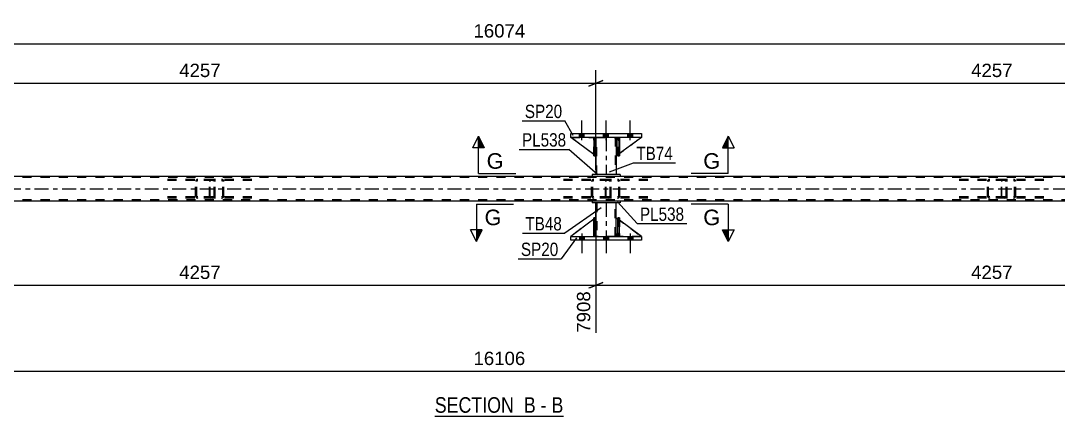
# Model space of a CAD drawing. Header units: millimetres. Extents: x 0 to 841, y 0 to 594.
# Drawn here: x 317.5 to 540.6, y 178.4 to 263.3 of the extents above; entities that cross this region are included whole.
import ezdxf

# ---------------------------------------------------------------- set-up
doc = ezdxf.new("R2010")
doc.units = ezdxf.units.MM
doc.linetypes.add('DXK_LINE_DOT2', pattern=[3.9198, 1.9599, -1.9599])
doc.linetypes.add('DXK_LINE_DOT3', pattern=[5.9187, 2.979, -0.9799, 0.9799, -0.9799])
doc.styles.add('Arial', font='ARIAL.TTF', dxfattribs={"height": 0.2})
doc.styles.add('Arial Narrow', font='ARIALN.TTF', dxfattribs={"height": 0.2})

# ---------------------------------------------------------------- blocks, each defined once
blk = doc.blocks.new('Unknown-317306913-17 - 3966')
at = {"color": 6, "linetype": 'Continuous'}
blk.add_line((406.54, 178.36), (434.18, 178.36), dxfattribs=at)
at = {"color": 0, "linetype": 'Continuous'}
blk.add_wipeout([(424.64, 179.11), (424.64, 182.61), (406.54, 182.61), (406.54, 179.11)], dxfattribs=at)
at = {"color": 7, "linetype": 'Continuous', "style": 'Arial Narrow'}
blk.add_text('SECTION ', height=3.34, dxfattribs=at).set_placement((406.54, 179.11))
at = {"color": 0, "linetype": 'Continuous'}
blk.add_wipeout([(428.25, 179.11), (428.25, 182.61), (425.69, 182.61), (425.69, 179.11)], dxfattribs=at)
at = {"color": 7, "linetype": 'Continuous', "style": 'Arial Narrow'}
blk.add_text('B', height=3.34, dxfattribs=at).set_placement((425.69, 179.11))
at = {"color": 0, "linetype": 'Continuous'}
blk.add_wipeout([(430.58, 179.11), (430.58, 182.61), (429.3, 182.61), (429.3, 179.11)], dxfattribs=at)
at = {"color": 7, "linetype": 'Continuous', "style": 'Arial Narrow'}
blk.add_text('-', height=3.34, dxfattribs=at).set_placement((429.3, 179.11))
at = {"color": 0, "linetype": 'Continuous'}
blk.add_wipeout([(434.18, 179.11), (434.18, 182.61), (431.63, 182.61), (431.63, 179.11)], dxfattribs=at)
at = {"color": 7, "linetype": 'Continuous', "style": 'Arial Narrow'}
blk.add_text('B', height=3.34, dxfattribs=at).set_placement((431.63, 179.11))
blk = doc.blocks.new('Part-317306913-4036 - 3966')
at = {"color": 2, "linetype": 'Continuous'}
for p, q in [((435.77, 216.19), (435.77, 216.99)), ((435.77, 216.99), (450.97, 216.99)), ((450.97, 216.99), (450.97, 216.19)), ((450.97, 216.19), (435.77, 216.19))]:
    blk.add_line(p, q, dxfattribs=at)
blk = doc.blocks.new('Part-317306913-4041 - 3966')
at = {"color": 2, "linetype": 'Continuous'}
for p, q in [((435.77, 238.27), (435.77, 239.07)), ((435.77, 239.07), (450.97, 239.07)), ((450.97, 239.07), (450.97, 238.27)), ((450.97, 238.27), (435.77, 238.27))]:
    blk.add_line(p, q, dxfattribs=at)
blk = doc.blocks.new('Part-317306913-3991 - 3966')
at = {"color": 7, "linetype": 'DXK_LINE_DOT2'}
for p, q in [((529.11, 229.23), (518.26, 229.23)), ((529.11, 228.99), (518.26, 228.99)), ((525.4, 228.93), (525.36, 228.75)), ((525.36, 225.71), (525.36, 228.75)), ((525.62, 228.75), (525.64, 228.84)), ((525.62, 225.71), (525.62, 228.75)), ((525.64, 228.84), (525.69, 228.92)), ((525.88, 229.23), (525.68, 229.19)), ((525.69, 228.92), (525.78, 228.97)), ((525.78, 228.97), (525.88, 228.99)), ((529.31, 229.19), (529.11, 229.23)), ((529.11, 228.99), (529.21, 228.97)), ((529.21, 228.97), (529.29, 228.92)), ((529.29, 228.92), (529.35, 228.84)), ((529.35, 228.84), (529.37, 228.75)), ((529.37, 225.71), (529.37, 228.75)), ((529.62, 228.75), (529.58, 228.93)), ((529.62, 225.71), (529.62, 228.75)), ((529.11, 225.47), (518.26, 225.47)), ((525.36, 225.71), (525.4, 225.52)), ((525.64, 225.62), (525.62, 225.71)), ((525.69, 225.54), (525.64, 225.62)), ((525.78, 225.49), (525.69, 225.54)), ((525.88, 225.47), (525.78, 225.49)), ((529.21, 225.49), (529.11, 225.47)), ((529.29, 225.54), (529.21, 225.49)), ((529.35, 225.62), (529.29, 225.54)), ((529.37, 225.71), (529.35, 225.62)), ((529.58, 225.52), (529.62, 225.71)), ((529.11, 225.23), (518.26, 225.23)), ((525.68, 225.26), (525.88, 225.23)), ((529.11, 225.23), (529.31, 225.26))]:
    blk.add_line(p, q, dxfattribs=at)
for centre, start, end in [((525.86, 228.73), 110.7583, 155.6801), ((529.13, 228.73), 24.3199, 69.2417), ((525.86, 225.73), 204.3199, 249.2417), ((529.13, 225.73), 290.7583, 335.6801)]:
    blk.add_arc(centre, 0.496, start, end, dxfattribs=at)
blk = doc.blocks.new('Part-317306913-3992 - 3966')
at = {"color": 7, "linetype": 'DXK_LINE_DOT2'}
for p, q in [((443.98, 229.23), (433.12, 229.23)), ((443.98, 228.99), (433.12, 228.99)), ((440.27, 228.93), (440.23, 228.75)), ((440.23, 225.71), (440.23, 228.75)), ((440.49, 228.75), (440.5, 228.84)), ((440.49, 225.71), (440.49, 228.75)), ((440.5, 228.84), (440.56, 228.92)), ((440.74, 229.23), (440.55, 229.19)), ((440.56, 228.92), (440.64, 228.97)), ((440.64, 228.97), (440.74, 228.99)), ((444.17, 229.19), (443.98, 229.23)), ((443.98, 228.99), (444.07, 228.97)), ((444.07, 228.97), (444.16, 228.92)), ((444.16, 228.92), (444.21, 228.84)), ((444.21, 228.84), (444.23, 228.75)), ((444.23, 225.71), (444.23, 228.75)), ((444.49, 228.75), (444.45, 228.93)), ((444.49, 225.71), (444.49, 228.75)), ((443.98, 225.47), (433.12, 225.47)), ((440.23, 225.71), (440.27, 225.52)), ((440.5, 225.62), (440.49, 225.71)), ((440.56, 225.54), (440.5, 225.62)), ((440.64, 225.49), (440.56, 225.54)), ((440.74, 225.47), (440.64, 225.49)), ((444.07, 225.49), (443.98, 225.47)), ((444.16, 225.54), (444.07, 225.49)), ((444.21, 225.62), (444.16, 225.54)), ((444.23, 225.71), (444.21, 225.62)), ((444.45, 225.52), (444.49, 225.71)), ((443.98, 225.23), (433.12, 225.23)), ((440.55, 225.26), (440.74, 225.23)), ((443.98, 225.23), (444.17, 225.26))]:
    blk.add_line(p, q, dxfattribs=at)
for centre, start, end in [((440.72, 228.73), 110.7583, 155.6801), ((444, 228.73), 24.3199, 69.2417), ((440.72, 225.73), 204.3199, 249.2417), ((444, 225.73), 290.7583, 335.6801)]:
    blk.add_arc(centre, 0.496, start, end, dxfattribs=at)
blk = doc.blocks.new('Part-317306913-3993 - 3966')
at = {"color": 7, "linetype": 'DXK_LINE_DOT2'}
for p, q in [((358.84, 229.23), (347.99, 229.23)), ((358.84, 228.99), (347.99, 228.99)), ((355.13, 228.93), (355.1, 228.75)), ((355.1, 225.71), (355.1, 228.75)), ((355.35, 228.75), (355.37, 228.84)), ((355.35, 225.71), (355.35, 228.75)), ((355.37, 228.84), (355.43, 228.92)), ((355.61, 229.23), (355.41, 229.19)), ((355.43, 228.92), (355.51, 228.97)), ((355.51, 228.97), (355.61, 228.99)), ((359.04, 229.19), (358.84, 229.23)), ((358.84, 228.99), (358.94, 228.97)), ((358.94, 228.97), (359.02, 228.92)), ((359.02, 228.92), (359.08, 228.84)), ((359.08, 228.84), (359.1, 228.75)), ((359.1, 225.71), (359.1, 228.75)), ((359.35, 228.75), (359.31, 228.93)), ((359.35, 225.71), (359.35, 228.75)), ((358.84, 225.47), (347.99, 225.47)), ((355.1, 225.71), (355.13, 225.52)), ((355.37, 225.62), (355.35, 225.71)), ((355.43, 225.54), (355.37, 225.62)), ((355.51, 225.49), (355.43, 225.54)), ((355.61, 225.47), (355.51, 225.49)), ((358.94, 225.49), (358.84, 225.47)), ((359.02, 225.54), (358.94, 225.49)), ((359.08, 225.62), (359.02, 225.54)), ((359.1, 225.71), (359.08, 225.62)), ((359.31, 225.52), (359.35, 225.71)), ((358.84, 225.23), (347.99, 225.23)), ((355.41, 225.26), (355.61, 225.23)), ((358.84, 225.23), (359.04, 225.26))]:
    blk.add_line(p, q, dxfattribs=at)
for centre, start, end in [((355.59, 228.73), 110.7583, 155.6801), ((358.86, 228.73), 24.3199, 69.2417), ((355.59, 225.73), 204.3199, 249.2417), ((358.86, 225.73), 290.7583, 335.6801)]:
    blk.add_arc(centre, 0.496, start, end, dxfattribs=at)
blk = doc.blocks.new('Part-317306913-4003 - 3966')
at = {"color": 7, "linetype": 'DXK_LINE_DOT2'}
for p, q in [((358.11, 228.93), (358.09, 228.75)), ((358.09, 225.71), (358.09, 228.75)), ((358.17, 229.09), (358.11, 228.93)), ((358.26, 229.19), (358.17, 229.09)), ((358.22, 228.75), (358.24, 228.84)), ((358.22, 225.71), (358.22, 228.75)), ((358.24, 228.84), (358.26, 228.92)), ((358.36, 229.23), (358.26, 229.19)), ((358.26, 228.92), (358.31, 228.97)), ((358.31, 228.97), (358.36, 228.99)), ((367.22, 229.23), (358.36, 229.23)), ((367.22, 228.99), (358.36, 228.99)), ((359.35, 228.99), (359.35, 229.23)), ((360.89, 229.19), (360.69, 229.23)), ((360.69, 228.99), (360.79, 228.97)), ((360.79, 228.97), (360.87, 228.92)), ((360.87, 228.92), (360.93, 228.84)), ((360.93, 228.84), (360.95, 228.75)), ((360.95, 225.71), (360.95, 228.75)), ((361.2, 228.75), (361.16, 228.93)), ((361.2, 225.71), (361.2, 228.75)), ((358.09, 225.71), (358.11, 225.52)), ((358.11, 225.52), (358.17, 225.37)), ((358.17, 225.37), (358.26, 225.26)), ((358.24, 225.62), (358.22, 225.71)), ((358.26, 225.54), (358.24, 225.62)), ((358.31, 225.49), (358.26, 225.54)), ((358.36, 225.47), (358.31, 225.49)), ((367.22, 225.47), (358.36, 225.47)), ((359.35, 225.23), (359.35, 225.47)), ((360.79, 225.49), (360.69, 225.47)), ((360.87, 225.54), (360.79, 225.49)), ((360.93, 225.62), (360.87, 225.54)), ((360.95, 225.71), (360.93, 225.62)), ((361.16, 225.52), (361.2, 225.71)), ((358.26, 225.26), (358.36, 225.23)), ((367.22, 225.23), (358.36, 225.23)), ((360.69, 225.23), (360.89, 225.26))]:
    blk.add_line(p, q, dxfattribs=at)
for centre, start, end in [((360.71, 228.73), 23.8494, 68.8059), ((360.71, 225.72), 291.1941, 336.1506)]:
    blk.add_arc(centre, 0.492, start, end, dxfattribs=at)
blk = doc.blocks.new('Part-317306913-4004 - 3966')
at = {"color": 7, "linetype": 'DXK_LINE_DOT2'}
for p, q in [((443.24, 228.93), (443.22, 228.75)), ((443.22, 225.71), (443.22, 228.75)), ((443.3, 229.09), (443.24, 228.93)), ((443.39, 229.19), (443.3, 229.09)), ((443.36, 228.75), (443.37, 228.84)), ((443.36, 225.71), (443.36, 228.75)), ((443.37, 228.84), (443.4, 228.92)), ((443.49, 229.23), (443.39, 229.19)), ((443.4, 228.92), (443.44, 228.97)), ((443.44, 228.97), (443.49, 228.99)), ((452.35, 229.23), (443.49, 229.23)), ((452.35, 228.99), (443.49, 228.99)), ((444.49, 228.99), (444.49, 229.23)), ((446.02, 229.19), (445.83, 229.23)), ((445.83, 228.99), (445.93, 228.97)), ((445.93, 228.97), (446.01, 228.92)), ((446.01, 228.92), (446.06, 228.84)), ((446.06, 228.84), (446.08, 228.75)), ((446.08, 225.71), (446.08, 228.75)), ((446.33, 228.75), (446.29, 228.93)), ((446.33, 225.71), (446.33, 228.75)), ((443.22, 225.71), (443.24, 225.52)), ((443.24, 225.52), (443.3, 225.37)), ((443.3, 225.37), (443.39, 225.26)), ((443.37, 225.62), (443.36, 225.71)), ((443.4, 225.54), (443.37, 225.62)), ((443.44, 225.49), (443.4, 225.54)), ((443.49, 225.47), (443.44, 225.49)), ((452.35, 225.47), (443.49, 225.47)), ((444.49, 225.23), (444.49, 225.47)), ((445.93, 225.49), (445.83, 225.47)), ((446.01, 225.54), (445.93, 225.49)), ((446.06, 225.62), (446.01, 225.54)), ((446.08, 225.71), (446.06, 225.62)), ((446.29, 225.52), (446.33, 225.71)), ((443.39, 225.26), (443.49, 225.23)), ((452.35, 225.23), (443.49, 225.23)), ((445.83, 225.23), (446.02, 225.26))]:
    blk.add_line(p, q, dxfattribs=at)
for centre, start, end in [((445.84, 228.73), 23.8494, 68.8059), ((445.84, 225.72), 291.1941, 336.1506)]:
    blk.add_arc(centre, 0.492, start, end, dxfattribs=at)
blk = doc.blocks.new('Part-317306913-4005 - 3966')
at = {"color": 7, "linetype": 'DXK_LINE_DOT2'}
for p, q in [((528.38, 228.93), (528.36, 228.75)), ((528.36, 225.71), (528.36, 228.75)), ((528.44, 229.09), (528.38, 228.93)), ((528.53, 229.19), (528.44, 229.09)), ((528.49, 228.75), (528.5, 228.84)), ((528.49, 225.71), (528.49, 228.75)), ((528.5, 228.84), (528.53, 228.92)), ((528.63, 229.23), (528.53, 229.19)), ((528.53, 228.92), (528.58, 228.97)), ((528.58, 228.97), (528.63, 228.99)), ((537.49, 229.23), (528.63, 229.23)), ((537.49, 228.99), (528.63, 228.99)), ((529.62, 228.99), (529.62, 229.23)), ((531.16, 229.19), (530.96, 229.23)), ((530.96, 228.99), (531.06, 228.97)), ((531.06, 228.97), (531.14, 228.92)), ((531.14, 228.92), (531.2, 228.84)), ((531.2, 228.84), (531.21, 228.75)), ((531.21, 225.71), (531.21, 228.75)), ((531.47, 228.75), (531.43, 228.93)), ((531.47, 225.71), (531.47, 228.75)), ((528.36, 225.71), (528.38, 225.52)), ((528.38, 225.52), (528.44, 225.37)), ((528.44, 225.37), (528.53, 225.26)), ((528.5, 225.62), (528.49, 225.71)), ((528.53, 225.54), (528.5, 225.62)), ((528.58, 225.49), (528.53, 225.54)), ((528.63, 225.47), (528.58, 225.49)), ((537.49, 225.47), (528.63, 225.47)), ((529.62, 225.23), (529.62, 225.47)), ((531.06, 225.49), (530.96, 225.47)), ((531.14, 225.54), (531.06, 225.49)), ((531.2, 225.62), (531.14, 225.54)), ((531.21, 225.71), (531.2, 225.62)), ((531.43, 225.52), (531.47, 225.71)), ((528.53, 225.26), (528.63, 225.23)), ((537.49, 225.23), (528.63, 225.23)), ((530.96, 225.23), (531.16, 225.26))]:
    blk.add_line(p, q, dxfattribs=at)
for centre, start, end in [((530.98, 228.73), 23.8494, 68.8059), ((530.98, 225.72), 291.1941, 336.1506)]:
    blk.add_arc(centre, 0.492, start, end, dxfattribs=at)
blk = doc.blocks.new('Part-317306913-4012 - 3966')
at = {"color": 7, "linetype": 'DXK_LINE_DOT2'}
for p, q in [((441.17, 220.99), (435.77, 216.99)), ((441.17, 217.59), (441.17, 220.99)), ((441.17, 220.99), (441.17, 217.59)), ((435.77, 216.99), (440.57, 216.99)), ((440.57, 216.99), (441.17, 217.59)), ((441.17, 217.59), (440.57, 216.99)), ((441.17, 217.59), (441.17, 217.59))]:
    blk.add_line(p, q, dxfattribs=at)
blk = doc.blocks.new('Part-317306913-4013 - 3966')
at = {"color": 2, "linetype": 'Continuous'}
for p, q in [((445.57, 217.59), (445.57, 220.99)), ((445.57, 220.99), (445.92, 220.73)), ((450.97, 216.99), (446.24, 220.49)), ((445.92, 217.23), (445.57, 217.59))]:
    blk.add_line(p, q, dxfattribs=at)
at = {"color": 7, "linetype": 'DXK_LINE_DOT2'}
for p, q in [((446.24, 220.49), (445.92, 220.73)), ((445.92, 217.23), (446.17, 216.99)), ((446.17, 216.99), (450.97, 216.99))]:
    blk.add_line(p, q, dxfattribs=at)
blk = doc.blocks.new('Part-317306913-4159 - 3966')
at = {"color": 7, "linetype": 'DXK_LINE_DOT2'}
for p, q in [((441.04, 220.89), (440.72, 220.66)), ((441.17, 217.59), (441.17, 220.99)), ((435.77, 216.99), (435.77, 216.99)), ((435.77, 216.99), (440.57, 216.99)), ((441.17, 217.59), (440.57, 216.99)), ((441.04, 217.46), (440.72, 217.14))]:
    blk.add_line(p, q, dxfattribs=at)
at = {"color": 2, "linetype": 'Continuous'}
for p, q in [((441.17, 220.99), (441.04, 220.89)), ((441.17, 217.59), (441.17, 220.99)), ((440.72, 220.66), (435.77, 216.99)), ((440.72, 217.14), (440.57, 216.99)), ((441.17, 217.59), (441.04, 217.46)), ((441.17, 217.59), (441.17, 217.59))]:
    blk.add_line(p, q, dxfattribs=at)
blk = doc.blocks.new('Part-317306913-4014 - 3966')
at = {"color": 7, "linetype": 'DXK_LINE_DOT2'}
for p, q in [((445.57, 217.59), (445.57, 220.99)), ((445.57, 220.99), (450.97, 216.99)), ((446.17, 216.99), (445.57, 217.59)), ((450.97, 216.99), (446.17, 216.99))]:
    blk.add_line(p, q, dxfattribs=at)
blk = doc.blocks.new('Part-317306913-4029 - 3966')
at = {"color": 2, "linetype": 'Continuous'}
for p, q in [((441.17, 238.27), (441.17, 237.67)), ((445.57, 238.27), (445.57, 237.67)), ((441.17, 234.27), (441.17, 230.27)), ((445.57, 234.27), (445.57, 230.27))]:
    blk.add_line(p, q, dxfattribs=at)
at = {"color": 7, "linetype": 'DXK_LINE_DOT2'}
for p, q in [((441.17, 238.27), (445.57, 238.27)), ((441.17, 237.67), (441.17, 234.27)), ((441.41, 230.27), (441.41, 238.27)), ((445.33, 238.27), (445.33, 230.27)), ((445.57, 237.67), (445.57, 234.27)), ((445.57, 230.27), (441.17, 230.27))]:
    blk.add_line(p, q, dxfattribs=at)
at = {"color": 7, "linetype": 'DXK_LINE_DOT3'}
blk.add_line((443.37, 238.27), (443.37, 230.27), dxfattribs=at)
blk = doc.blocks.new('Part-317306913-4030 - 3966')
at = {"color": 2, "linetype": 'Continuous'}
for p, q in [((446.24, 238.27), (445.92, 238.27)), ((445.92, 238.27), (445.92, 234.27)), ((446.24, 238.27), (446.24, 238.27)), ((446.24, 238.27), (446.24, 234.27)), ((446.24, 234.27), (445.92, 234.27))]:
    blk.add_line(p, q, dxfattribs=at)
at = {"color": 7, "linetype": 'DXK_LINE_DOT2'}
for p, q in [((445.92, 238.27), (445.92, 237.67)), ((445.92, 238.27), (445.92, 238.27)), ((446.24, 237.67), (445.92, 237.67)), ((445.92, 237.67), (445.92, 234.27)), ((446.24, 237.67), (446.24, 238.27)), ((446.24, 238.27), (446.24, 238.27)), ((446.24, 234.27), (446.24, 237.67))]:
    blk.add_line(p, q, dxfattribs=at)
blk = doc.blocks.new('Part-317306913-4031 - 3966')
at = {"color": 2, "linetype": 'Continuous'}
for p, q in [((441.04, 238.27), (440.72, 238.27)), ((440.72, 238.27), (440.72, 234.27)), ((441.04, 238.27), (441.04, 238.27)), ((441.04, 238.27), (441.04, 234.27)), ((441.04, 234.27), (440.72, 234.27))]:
    blk.add_line(p, q, dxfattribs=at)
at = {"color": 7, "linetype": 'DXK_LINE_DOT2'}
for p, q in [((440.72, 238.27), (440.72, 237.67)), ((440.72, 238.27), (440.72, 238.27)), ((441.04, 237.67), (440.72, 237.67)), ((440.72, 237.67), (440.72, 234.27)), ((441.04, 237.67), (441.04, 238.27)), ((441.04, 238.27), (441.04, 238.27)), ((441.04, 234.27), (441.04, 237.67))]:
    blk.add_line(p, q, dxfattribs=at)
blk = doc.blocks.new('Part-317306913-4144 - 3966')
at = {"color": 2, "linetype": 'Continuous'}
for p, q in [((446.37, 230.27), (440.37, 230.27)), ((440.37, 230.27), (440.37, 229.87)), ((446.37, 229.87), (440.37, 229.87)), ((446.37, 230.27), (446.37, 229.87))]:
    blk.add_line(p, q, dxfattribs=at)
blk = doc.blocks.new('Part-317306913-4149 - 3966')
at = {"color": 2, "linetype": 'Continuous'}
for p, q in [((446.37, 224.59), (440.37, 224.59)), ((440.37, 224.59), (440.37, 224.19)), ((446.37, 224.19), (440.37, 224.19)), ((446.37, 224.59), (446.37, 224.19))]:
    blk.add_line(p, q, dxfattribs=at)
blk = doc.blocks.new('Part-317306913-4154 - 3966')
at = {"color": 2, "linetype": 'Continuous'}
for p, q in [((441.17, 220.99), (441.17, 224.19)), ((445.57, 220.99), (445.57, 224.19)), ((441.17, 216.99), (441.17, 217.59)), ((445.57, 217.59), (445.57, 216.99))]:
    blk.add_line(p, q, dxfattribs=at)
at = {"color": 7, "linetype": 'DXK_LINE_DOT2'}
for p, q in [((445.57, 224.19), (441.17, 224.19)), ((441.41, 224.19), (441.41, 216.99)), ((445.33, 216.99), (445.33, 224.19)), ((441.17, 217.59), (441.17, 220.99)), ((445.57, 217.59), (445.57, 220.99)), ((445.57, 216.99), (441.17, 216.99))]:
    blk.add_line(p, q, dxfattribs=at)
at = {"color": 7, "linetype": 'DXK_LINE_DOT3'}
blk.add_line((443.37, 224.19), (443.37, 216.99), dxfattribs=at)
blk = doc.blocks.new('Part-317306913-4155 - 3966')
at = {"color": 2, "linetype": 'Continuous'}
for p, q in [((445.92, 216.99), (445.92, 220.99)), ((445.92, 220.99), (446.24, 220.99)), ((446.24, 216.99), (446.24, 220.99)), ((445.92, 216.99), (445.92, 216.99)), ((446.24, 216.99), (445.92, 216.99))]:
    blk.add_line(p, q, dxfattribs=at)
at = {"color": 7, "linetype": 'DXK_LINE_DOT2'}
for p, q in [((445.92, 220.99), (445.92, 217.59)), ((446.24, 217.59), (446.24, 220.99)), ((445.92, 217.59), (445.92, 216.99)), ((445.92, 217.59), (446.24, 217.59)), ((445.92, 216.99), (445.92, 216.99)), ((445.92, 216.99), (445.92, 216.99)), ((446.24, 216.99), (446.24, 217.59)), ((446.24, 216.99), (446.24, 216.99))]:
    blk.add_line(p, q, dxfattribs=at)
blk = doc.blocks.new('Part-317306913-4156 - 3966')
at = {"color": 2, "linetype": 'Continuous'}
for p, q in [((440.72, 216.99), (440.72, 220.99)), ((440.72, 220.99), (441.04, 220.99)), ((441.04, 216.99), (441.04, 220.99)), ((440.72, 216.99), (440.72, 216.99)), ((441.04, 216.99), (440.72, 216.99))]:
    blk.add_line(p, q, dxfattribs=at)
at = {"color": 7, "linetype": 'DXK_LINE_DOT2'}
for p, q in [((440.72, 220.99), (440.72, 217.59)), ((441.04, 217.59), (441.04, 220.99)), ((440.72, 217.59), (440.72, 216.99)), ((440.72, 217.59), (441.04, 217.59)), ((440.72, 216.99), (440.72, 216.99)), ((440.72, 216.99), (440.72, 216.99)), ((441.04, 216.99), (441.04, 217.59)), ((441.04, 216.99), (441.04, 216.99))]:
    blk.add_line(p, q, dxfattribs=at)
blk = doc.blocks.new('Part-317306913-4157 - 3966')
at = {"color": 7, "linetype": 'DXK_LINE_DOT2'}
for p, q in [((446.24, 220.99), (445.92, 220.99)), ((445.92, 217.59), (445.92, 220.99)), ((445.92, 216.99), (445.92, 220.99)), ((446.24, 220.99), (446.24, 217.59)), ((446.24, 216.99), (446.24, 220.99)), ((446.24, 217.59), (445.92, 217.59)), ((445.92, 216.99), (445.92, 217.59)), ((446.24, 216.99), (445.92, 216.99)), ((446.24, 217.59), (446.24, 216.99)), ((446.24, 216.99), (446.24, 216.99))]:
    blk.add_line(p, q, dxfattribs=at)
blk = doc.blocks.new('Part-317306913-4158 - 3966')
at = {"color": 7, "linetype": 'DXK_LINE_DOT2'}
for p, q in [((441.04, 220.99), (440.72, 220.99)), ((440.72, 217.59), (440.72, 220.99)), ((440.72, 216.99), (440.72, 220.99)), ((441.04, 220.99), (441.04, 217.59)), ((441.04, 216.99), (441.04, 220.99)), ((441.04, 217.59), (440.72, 217.59)), ((440.72, 216.99), (440.72, 217.59)), ((441.04, 216.99), (440.72, 216.99)), ((441.04, 217.59), (441.04, 216.99)), ((441.04, 216.99), (441.04, 216.99))]:
    blk.add_line(p, q, dxfattribs=at)
blk = doc.blocks.new('Part-317306913-4176 - 3966')
at = {"color": 7, "linetype": 'DXK_LINE_DOT2'}
for p, q in [((445.92, 237.67), (445.92, 238.27)), ((445.92, 238.27), (445.92, 238.27)), ((445.92, 238.27), (445.92, 234.27)), ((445.92, 238.27), (446.24, 238.27)), ((445.92, 234.27), (445.92, 237.67)), ((445.92, 237.67), (446.24, 237.67)), ((446.24, 238.27), (446.24, 237.67)), ((446.24, 234.27), (446.24, 238.27)), ((446.24, 237.67), (446.24, 234.27)), ((445.92, 234.27), (446.24, 234.27))]:
    blk.add_line(p, q, dxfattribs=at)
blk = doc.blocks.new('Part-317306913-4177 - 3966')
at = {"color": 7, "linetype": 'DXK_LINE_DOT2'}
for p, q in [((440.72, 237.67), (440.72, 238.27)), ((440.72, 238.27), (440.72, 238.27)), ((440.72, 238.27), (440.72, 234.27)), ((440.72, 238.27), (441.04, 238.27)), ((440.72, 234.27), (440.72, 237.67)), ((440.72, 237.67), (441.04, 237.67)), ((441.04, 238.27), (441.04, 237.67)), ((441.04, 234.27), (441.04, 238.27)), ((441.04, 237.67), (441.04, 234.27)), ((440.72, 234.27), (441.04, 234.27))]:
    blk.add_line(p, q, dxfattribs=at)
blk = doc.blocks.new('Part-317306913-4178 - 3966')
at = {"color": 2, "linetype": 'Continuous'}
for p, q in [((440.72, 234.6), (435.77, 238.27)), ((440.72, 238.11), (440.57, 238.27)), ((441.17, 237.67), (441.04, 237.79)), ((441.17, 237.67), (441.17, 237.67)), ((441.17, 234.27), (441.17, 237.67)), ((441.04, 234.36), (441.17, 234.27)), ((441.17, 234.27), (441.17, 234.27))]:
    blk.add_line(p, q, dxfattribs=at)
at = {"color": 7, "linetype": 'DXK_LINE_DOT2'}
for p, q in [((440.57, 238.27), (435.77, 238.27)), ((435.77, 238.27), (435.77, 238.27)), ((440.57, 238.27), (441.17, 237.67)), ((441.04, 237.79), (440.72, 238.11)), ((441.17, 237.67), (441.17, 234.27)), ((441.04, 234.36), (440.72, 234.6))]:
    blk.add_line(p, q, dxfattribs=at)
blk = doc.blocks.new('Part-317306913-4179 - 3966')
at = {"color": 7, "linetype": 'DXK_LINE_DOT2'}
for p, q in [((441.17, 234.27), (435.77, 238.27)), ((435.77, 238.27), (440.57, 238.27)), ((440.57, 238.27), (441.17, 237.67)), ((441.17, 237.67), (440.57, 238.27)), ((441.17, 237.67), (441.17, 234.27)), ((441.17, 237.67), (441.17, 237.67)), ((441.17, 237.67), (441.17, 234.27))]:
    blk.add_line(p, q, dxfattribs=at)
blk = doc.blocks.new('Part-317306913-4180 - 3966')
at = {"color": 2, "linetype": 'Continuous'}
for p, q in [((445.92, 238.02), (445.57, 237.67)), ((445.57, 237.67), (445.57, 234.27)), ((450.97, 238.27), (446.24, 234.77)), ((445.57, 234.27), (445.92, 234.53))]:
    blk.add_line(p, q, dxfattribs=at)
at = {"color": 7, "linetype": 'DXK_LINE_DOT2'}
for p, q in [((446.17, 238.27), (445.92, 238.02)), ((450.97, 238.27), (446.17, 238.27)), ((450.97, 238.27), (450.97, 238.27)), ((450.97, 238.27), (450.97, 238.27)), ((446.24, 234.77), (445.92, 234.53))]:
    blk.add_line(p, q, dxfattribs=at)
blk = doc.blocks.new('Part-317306913-4181 - 3966')
at = {"color": 7, "linetype": 'DXK_LINE_DOT2'}
for p, q in [((446.17, 238.27), (445.57, 237.67)), ((445.57, 234.27), (450.97, 238.27)), ((445.57, 237.67), (445.57, 234.27)), ((450.97, 238.27), (446.17, 238.27))]:
    blk.add_line(p, q, dxfattribs=at)
blk = doc.blocks.new('Part-317306913-4186 - 3966')
at = {"color": 2, "linetype": 'Continuous'}
for p, q in [((440.37, 229.87), (276.1, 229.87)), ((610.64, 229.87), (446.37, 229.87)), ((707.89, 224.59), (124.89, 224.59))]:
    blk.add_line(p, q, dxfattribs=at)
at = {"color": 7, "linetype": 'DXK_LINE_DOT2'}
for p, q in [((446.37, 229.87), (440.37, 229.87)), ((707.89, 229.63), (124.89, 229.63)), ((707.89, 224.83), (124.89, 224.83))]:
    blk.add_line(p, q, dxfattribs=at)
at = {"color": 7, "linetype": 'DXK_LINE_DOT3'}
blk.add_line((125.18, 227.23), (707.89, 227.23), dxfattribs=at)
blk = doc.blocks.new('Bolt-317306913-4246 - 3966')
at = {"linetype": 'Continuous'}
for points in [[(437.65, 216.19), (438.69, 216.19), (438.69, 216.99), (437.65, 216.99)], [(437.65, 216.19), (438.69, 216.19), (438.69, 216.99), (437.65, 216.99)], [(437.65, 216.19), (438.69, 216.19), (438.69, 216.99), (437.65, 216.99)], [(442.85, 216.19), (443.89, 216.19), (443.89, 216.99), (442.85, 216.99)], [(442.85, 216.19), (443.89, 216.19), (443.89, 216.99), (442.85, 216.99)], [(448.05, 216.19), (449.09, 216.19), (449.09, 216.99), (448.05, 216.99)], [(448.05, 216.19), (449.09, 216.19), (449.09, 216.99), (448.05, 216.99)], [(448.05, 216.19), (449.09, 216.19), (449.09, 216.99), (448.05, 216.99)]]:
    blk.add_hatch(color=1, dxfattribs=at).paths.add_polyline_path(points)
at = {"color": 1, "linetype": 'Continuous'}
for p, q in [((437.65, 216.99), (437.65, 216.19)), ((437.65, 216.99), (437.65, 216.19)), ((437.65, 216.99), (437.65, 216.19)), ((438.17, 217.59), (438.17, 213.39)), ((438.17, 217.59), (438.17, 213.39)), ((438.17, 217.59), (438.17, 213.39)), ((438.69, 216.99), (438.69, 216.19)), ((438.69, 216.99), (438.69, 216.19)), ((438.69, 216.99), (438.69, 216.19)), ((442.85, 216.99), (442.85, 216.19)), ((442.85, 216.99), (442.85, 216.19)), ((443.37, 217.59), (443.37, 213.39)), ((443.37, 217.59), (443.37, 213.39)), ((443.89, 216.99), (443.89, 216.19)), ((443.89, 216.99), (443.89, 216.19)), ((448.05, 216.99), (448.05, 216.19)), ((448.05, 216.99), (448.05, 216.19)), ((448.05, 216.99), (448.05, 216.19)), ((448.57, 217.59), (448.57, 213.39)), ((448.57, 217.59), (448.57, 213.39)), ((448.57, 217.59), (448.57, 213.39)), ((449.09, 216.99), (449.09, 216.19)), ((449.09, 216.99), (449.09, 216.19)), ((449.09, 216.99), (449.09, 216.19))]:
    blk.add_line(p, q, dxfattribs=at)
blk = doc.blocks.new('Bolt-317306913-4247 - 3966')
at = {"linetype": 'Continuous'}
for points in [[(438.69, 239.07), (437.65, 239.07), (437.65, 238.27), (438.69, 238.27)], [(438.69, 239.07), (437.65, 239.07), (437.65, 238.27), (438.69, 238.27)], [(438.69, 239.07), (437.65, 239.07), (437.65, 238.27), (438.69, 238.27)], [(443.89, 239.07), (442.85, 239.07), (442.85, 238.27), (443.89, 238.27)], [(443.89, 239.07), (442.85, 239.07), (442.85, 238.27), (443.89, 238.27)], [(449.09, 239.07), (448.05, 239.07), (448.05, 238.27), (449.09, 238.27)], [(449.09, 239.07), (448.05, 239.07), (448.05, 238.27), (449.09, 238.27)], [(449.09, 239.07), (448.05, 239.07), (448.05, 238.27), (449.09, 238.27)]]:
    blk.add_hatch(color=1, dxfattribs=at).paths.add_polyline_path(points)
at = {"color": 1, "linetype": 'Continuous'}
for p, q in [((438.17, 237.67), (438.17, 241.87)), ((438.17, 237.67), (438.17, 241.87)), ((438.17, 237.67), (438.17, 241.87)), ((443.37, 237.67), (443.37, 241.87)), ((443.37, 237.67), (443.37, 241.87)), ((448.57, 237.67), (448.57, 241.87)), ((448.57, 237.67), (448.57, 241.87)), ((448.57, 237.67), (448.57, 241.87)), ((437.65, 238.27), (437.65, 239.07)), ((437.65, 238.27), (437.65, 239.07)), ((437.65, 238.27), (437.65, 239.07)), ((438.69, 238.27), (438.69, 239.07)), ((438.69, 238.27), (438.69, 239.07)), ((438.69, 238.27), (438.69, 239.07)), ((442.85, 238.27), (442.85, 239.07)), ((442.85, 238.27), (442.85, 239.07)), ((443.89, 238.27), (443.89, 239.07)), ((443.89, 238.27), (443.89, 239.07)), ((448.05, 238.27), (448.05, 239.07)), ((448.05, 238.27), (448.05, 239.07)), ((448.05, 238.27), (448.05, 239.07)), ((449.09, 238.27), (449.09, 239.07)), ((449.09, 238.27), (449.09, 239.07)), ((449.09, 238.27), (449.09, 239.07))]:
    blk.add_line(p, q, dxfattribs=at)
blk = doc.blocks.new('StraightDimension-317306913-4271 - 3966')
at = {"color": 7, "linetype": 'Continuous'}
blk.add_line((124.33, 258.36), (716.51, 258.36), dxfattribs=at)
at = {"color": 0}
blk.add_wipeout([(426.58, 259.11), (426.58, 263.31), (414.26, 263.31), (414.26, 259.11)], dxfattribs=at)
at = {"color": 3, "style": 'Arial'}
blk.add_text('16074', height=2.865, dxfattribs=at).set_placement((414.86, 259.71))
blk = doc.blocks.new('StraightDimension-317306913-4313 - 3966')
at = {"color": 7, "linetype": 'Continuous'}
for p, q in [((441.17, 231.27), (441.17, 252.72)), ((611.44, 231.27), (611.44, 252.72)), ((442.67, 250.47), (439.67, 249.27)), ((441.17, 249.87), (611.44, 249.87)), ((609.94, 249.27), (612.94, 250.47))]:
    blk.add_line(p, q, dxfattribs=at)
at = {"color": 0}
blk.add_wipeout([(531.35, 250.62), (531.35, 254.82), (521.26, 254.82), (521.26, 250.62)], dxfattribs=at)
at = {"color": 3, "style": 'Arial'}
blk.add_text('4257', height=2.865, dxfattribs=at).set_placement((521.86, 251.22))
blk = doc.blocks.new('StraightDimension-317306913-4323 - 3966')
at = {"color": 7, "linetype": 'Continuous'}
for p, q in [((270.9, 231.27), (270.9, 252.72)), ((441.17, 231.27), (441.17, 252.72)), ((272.4, 250.47), (269.4, 249.27)), ((270.9, 249.87), (441.17, 249.87)), ((439.67, 249.27), (442.67, 250.47))]:
    blk.add_line(p, q, dxfattribs=at)
at = {"color": 0}
blk.add_wipeout([(361.08, 250.62), (361.08, 254.82), (350.99, 254.82), (350.99, 250.62)], dxfattribs=at)
at = {"color": 3, "style": 'Arial'}
blk.add_text('4257', height=2.865, dxfattribs=at).set_placement((351.59, 251.22))
blk = doc.blocks.new('StraightDimension-317306913-4454 - 3966')
at = {"color": 7, "linetype": 'Continuous'}
blk.add_line((123.69, 188.01), (717.15, 188.01), dxfattribs=at)
at = {"color": 0}
blk.add_wipeout([(426.58, 188.76), (426.58, 192.96), (414.26, 192.96), (414.26, 188.76)], dxfattribs=at)
at = {"color": 3, "style": 'Arial'}
blk.add_text('16106', height=2.865, dxfattribs=at).set_placement((414.86, 189.36))
blk = doc.blocks.new('StraightDimension-317306913-4357 - 3966')
at = {"color": 7, "linetype": 'Continuous'}
for p, q in [((441.17, 223.19), (441.17, 196.3)), ((611.44, 223.19), (611.44, 194.08)), ((442.67, 207.1), (439.67, 205.9)), ((441.17, 206.5), (611.44, 206.5)), ((609.94, 205.9), (612.94, 207.1))]:
    blk.add_line(p, q, dxfattribs=at)
at = {"color": 0}
blk.add_wipeout([(531.35, 207.25), (531.35, 211.45), (521.26, 211.45), (521.26, 207.25)], dxfattribs=at)
at = {"color": 0, "linetype": 'Continuous'}
blk.add_wipeout([(610.84, 205.8), (606.64, 205.8), (606.64, 193.48), (610.84, 193.48)], dxfattribs=at)
at = {"color": 3, "style": 'Arial'}
blk.add_text('4257', height=2.865, dxfattribs=at).set_placement((521.86, 207.85))
at = {"color": 3, "linetype": 'Continuous', "style": 'Arial'}
blk.add_text('12165', height=2.865, rotation=90.0002, dxfattribs=at).set_placement((610.24, 194.08))
blk = doc.blocks.new('StraightDimension-317306913-4367 - 3966')
at = {"color": 7, "linetype": 'Continuous'}
for p, q in [((270.9, 223.19), (270.9, 196.3)), ((441.17, 223.19), (441.17, 196.3)), ((272.4, 207.1), (269.4, 205.9)), ((270.9, 206.5), (441.17, 206.5)), ((439.67, 205.9), (442.67, 207.1))]:
    blk.add_line(p, q, dxfattribs=at)
at = {"color": 0}
blk.add_wipeout([(361.08, 207.25), (361.08, 211.45), (350.99, 211.45), (350.99, 207.25)], dxfattribs=at)
at = {"color": 0, "linetype": 'Continuous'}
blk.add_wipeout([(440.57, 205.8), (436.37, 205.8), (436.37, 195.7), (440.57, 195.7)], dxfattribs=at)
at = {"color": 3, "style": 'Arial'}
blk.add_text('4257', height=2.865, dxfattribs=at).set_placement((351.59, 207.85))
at = {"color": 3, "linetype": 'Continuous', "style": 'Arial'}
blk.add_text('7908', height=2.865, rotation=90.0002, dxfattribs=at).set_placement((439.97, 196.3))
blk = doc.blocks.new('Mark-317306913-4025 - 3966')
at = {"color": 0}
blk.add_wipeout([(457.72, 233.37), (457.72, 236.37), (449.86, 236.37), (449.86, 233.37)], dxfattribs=at)
blk.add_wipeout([(457.72, 233.37), (457.72, 236.37), (449.86, 236.37), (449.86, 233.37)], dxfattribs=at)
at = {"color": 30, "linetype": 'Continuous'}
for p, q in [((444.09, 230.83), (449.26, 232.77)), ((449.26, 232.77), (458.32, 232.77))]:
    blk.add_line(p, q, dxfattribs=at)
at = {"color": 3, "style": 'Arial Narrow'}
blk.add_text('TB74', height=2.863, dxfattribs=at).set_placement((449.86, 233.37))
blk = doc.blocks.new('Mark-317306913-4032 - 3966')
at = {"color": 0}
blk.add_wipeout([(433.1, 212.78), (433.1, 215.78), (425.06, 215.78), (425.06, 212.78)], dxfattribs=at)
blk.add_wipeout([(433.1, 212.78), (433.1, 215.78), (425.06, 215.78), (425.06, 212.78)], dxfattribs=at)
at = {"color": 30, "linetype": 'Continuous'}
for p in [(437.03, 216.71), (424.46, 212.18)]:
    blk.add_line(p, (433.7, 212.18), dxfattribs=at)
at = {"color": 3, "style": 'Arial Narrow'}
blk.add_text('SP20', height=2.863, dxfattribs=at).set_placement((425.06, 212.78))
blk = doc.blocks.new('Mark-317306913-4037 - 3966')
at = {"color": 0}
blk.add_wipeout([(433.93, 242.41), (433.93, 245.41), (425.9, 245.41), (425.9, 242.41)], dxfattribs=at)
blk.add_wipeout([(433.93, 242.41), (433.93, 245.41), (425.9, 245.41), (425.9, 242.41)], dxfattribs=at)
at = {"color": 30, "linetype": 'Continuous'}
for p in [(425.3, 241.81), (436.28, 238.67)]:
    blk.add_line(p, (434.53, 241.81), dxfattribs=at)
at = {"color": 3, "style": 'Arial Narrow'}
blk.add_text('SP20', height=2.863, dxfattribs=at).set_placement((425.9, 242.41))
blk = doc.blocks.new('Mark-317306913-4140 - 3966')
at = {"color": 0}
blk.add_wipeout([(434.79, 236.29), (434.79, 239.29), (425.29, 239.29), (425.29, 236.29)], dxfattribs=at)
blk.add_wipeout([(434.79, 236.29), (434.79, 239.29), (425.29, 239.29), (425.29, 236.29)], dxfattribs=at)
at = {"color": 30, "linetype": 'Continuous'}
for p in [(424.69, 235.69), (441.58, 230.18)]:
    blk.add_line(p, (435.39, 235.69), dxfattribs=at)
at = {"color": 3, "style": 'Arial Narrow'}
blk.add_text('PL538', height=2.863, dxfattribs=at).set_placement((425.29, 236.29))
blk = doc.blocks.new('Mark-317306913-4145 - 3966')
at = {"color": 0}
blk.add_wipeout([(460.15, 220.33), (460.15, 223.33), (450.65, 223.33), (450.65, 220.33)], dxfattribs=at)
blk.add_wipeout([(460.15, 220.33), (460.15, 223.33), (450.65, 223.33), (450.65, 220.33)], dxfattribs=at)
at = {"color": 30, "linetype": 'Continuous'}
for p, q in [((445.82, 224.41), (450.05, 219.73)), ((450.05, 219.73), (460.75, 219.73))]:
    blk.add_line(p, q, dxfattribs=at)
at = {"color": 3, "style": 'Arial Narrow'}
blk.add_text('PL538', height=2.863, dxfattribs=at).set_placement((450.65, 220.33))
blk = doc.blocks.new('Mark-317306913-4150 - 3966')
at = {"color": 0}
blk.add_wipeout([(433.87, 218.28), (433.87, 221.28), (426.01, 221.28), (426.01, 218.28)], dxfattribs=at)
blk.add_wipeout([(433.87, 218.28), (433.87, 221.28), (426.01, 221.28), (426.01, 218.28)], dxfattribs=at)
at = {"color": 30, "linetype": 'Continuous'}
for p in [(442.29, 223.13), (425.41, 217.68)]:
    blk.add_line(p, (434.47, 217.68), dxfattribs=at)
at = {"color": 3, "style": 'Arial Narrow'}
blk.add_text('TB48', height=2.863, dxfattribs=at).set_placement((426.01, 218.28))
blk = doc.blocks.new('SectionMark-317306913-4464 - 3966')
at = {"color": 6, "linetype": 'Continuous'}
for p, q in [((415.49, 223.9), (415.49, 215.9)), ((469.65, 223.9), (469.65, 215.9)), ((415.49, 215.9), (414.24, 218.4)), ((470.9, 218.4), (469.65, 215.9))]:
    blk.add_line(p, q, dxfattribs=at)
at = {"color": 0, "linetype": 'Continuous'}
for points in [[(420.87, 219.4), (420.87, 222.9), (417.24, 222.9), (417.24, 219.4)], [(467.9, 219.4), (467.9, 222.9), (464.27, 222.9), (464.27, 219.4)]]:
    blk.add_wipeout(points, dxfattribs=at)
at = {"linetype": 'Continuous'}
for points in [[(415.49, 218.4), (416.74, 218.4), (415.49, 215.9)], [(468.4, 218.4), (469.65, 218.4), (469.65, 215.9)]]:
    blk.add_hatch(color=6, dxfattribs=at).paths.add_polyline_path(points)
at = {"color": 6, "linetype": 'Continuous'}
for p, q in [((415.49, 223.9), (423.49, 223.9)), ((469.65, 223.9), (461.65, 223.9)), ((416.74, 218.4), (414.24, 218.4)), ((415.49, 215.9), (416.74, 218.4)), ((468.4, 218.4), (470.9, 218.4)), ((469.65, 215.9), (468.4, 218.4))]:
    blk.add_line(p, q, dxfattribs=at)
at = {"color": 3, "linetype": 'Continuous', "style": 'Arial'}
for p in [(417.24, 219.4), (464.27, 219.4)]:
    blk.add_text('G', height=3.34, dxfattribs=at).set_placement(p)
blk = doc.blocks.new('SectionMark-317306913-4466 - 3966')
at = {"color": 6, "linetype": 'Continuous'}
for p, q in [((414.69, 236.02), (415.94, 238.52)), ((415.94, 230.52), (415.94, 238.52)), ((469.65, 230.52), (469.65, 238.52)), ((469.65, 238.52), (470.9, 236.02))]:
    blk.add_line(p, q, dxfattribs=at)
at = {"color": 0, "linetype": 'Continuous'}
for points in [[(421.32, 231.52), (421.32, 235.02), (417.69, 235.02), (417.69, 231.52)], [(467.9, 231.52), (467.9, 235.02), (464.27, 235.02), (464.27, 231.52)]]:
    blk.add_wipeout(points, dxfattribs=at)
at = {"linetype": 'Continuous'}
for points in [[(417.19, 236.02), (415.94, 236.02), (415.94, 238.52)], [(469.65, 236.02), (468.4, 236.02), (469.65, 238.52)]]:
    blk.add_hatch(color=6, dxfattribs=at).paths.add_polyline_path(points)
at = {"color": 6, "linetype": 'Continuous'}
for p, q in [((415.94, 238.52), (417.19, 236.02)), ((469.65, 238.52), (468.4, 236.02)), ((417.19, 236.02), (414.69, 236.02)), ((468.4, 236.02), (470.9, 236.02)), ((415.94, 230.52), (423.94, 230.52)), ((469.65, 230.52), (461.65, 230.52))]:
    blk.add_line(p, q, dxfattribs=at)
at = {"color": 3, "linetype": 'Continuous', "style": 'Arial'}
for p in [(417.69, 231.52), (464.27, 231.52)]:
    blk.add_text('G', height=3.34, dxfattribs=at).set_placement(p)

msp = doc.modelspace()

# ---------------------------------------------------------------- block references
for name in ['Bolt-317306913-4247 - 3966', 'Part-317306913-4041 - 3966', 'Part-317306913-4178 - 3966', 'Part-317306913-4179 - 3966', 'Part-317306913-4031 - 3966', 'Part-317306913-4177 - 3966', 'Part-317306913-4029 - 3966', 'Part-317306913-4180 - 3966', 'Part-317306913-4181 - 3966', 'Part-317306913-4030 - 3966', 'Part-317306913-4176 - 3966', 'Part-317306913-4186 - 3966', 'Part-317306913-4144 - 3966', 'Part-317306913-3993 - 3966', 'Part-317306913-4003 - 3966', 'Part-317306913-3992 - 3966', 'Part-317306913-4004 - 3966', 'Part-317306913-3991 - 3966', 'Part-317306913-4005 - 3966', 'Part-317306913-4149 - 3966', 'Part-317306913-4154 - 3966', 'Part-317306913-4012 - 3966', 'Part-317306913-4159 - 3966', 'Part-317306913-4156 - 3966', 'Part-317306913-4158 - 3966', 'Part-317306913-4013 - 3966', 'Part-317306913-4014 - 3966', 'Part-317306913-4155 - 3966', 'Part-317306913-4157 - 3966', 'Part-317306913-4036 - 3966', 'Bolt-317306913-4246 - 3966', 'Unknown-317306913-17 - 3966']:
    msp.add_blockref(name, (0, 0))

# ---------------------------------------------------------------- next in the draw order: block references
for name in ['StraightDimension-317306913-4271 - 3966', 'StraightDimension-317306913-4454 - 3966']:
    msp.add_blockref(name, (0, 0))

# ---------------------------------------------------------------- next in the draw order: block references
for name in ['StraightDimension-317306913-4313 - 3966', 'StraightDimension-317306913-4357 - 3966']:
    msp.add_blockref(name, (0, 0))

# ---------------------------------------------------------------- next in the draw order: block references
for name in ['StraightDimension-317306913-4323 - 3966', 'Mark-317306913-4025 - 3966', 'StraightDimension-317306913-4367 - 3966', 'Mark-317306913-4145 - 3966']:
    msp.add_blockref(name, (0, 0))

# ---------------------------------------------------------------- next in the draw order: block references
for name in ['Mark-317306913-4037 - 3966', 'Mark-317306913-4032 - 3966']:
    msp.add_blockref(name, (0, 0))

# ---------------------------------------------------------------- next in the draw order: block references
for name in ['Mark-317306913-4140 - 3966', 'Mark-317306913-4150 - 3966']:
    msp.add_blockref(name, (0, 0))

# ---------------------------------------------------------------- next in the draw order: block references
for name in ['SectionMark-317306913-4466 - 3966', 'SectionMark-317306913-4464 - 3966']:
    msp.add_blockref(name, (0, 0))

doc.saveas('drawing.dxf')
